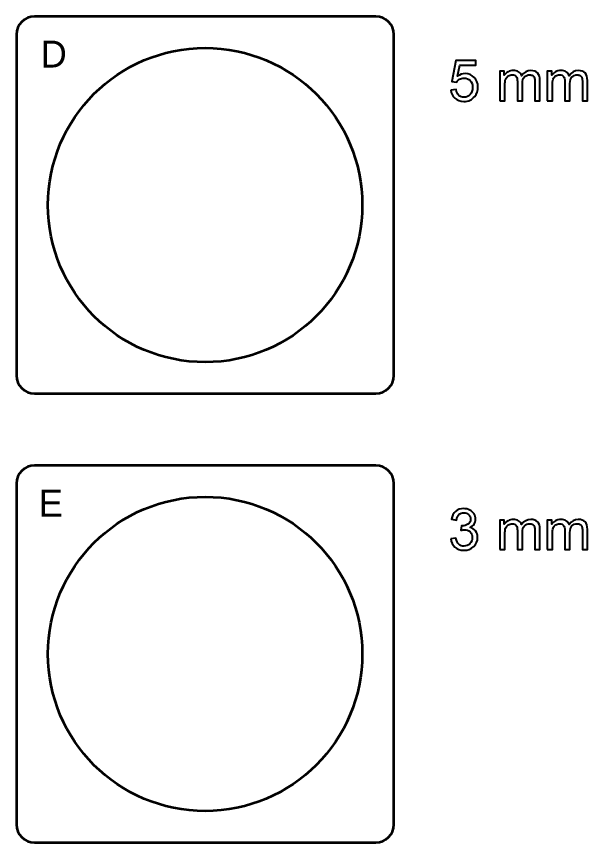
# Model space of a CAD drawing. Header units: millimetres. Extents: x -90 to 80, y -130 to 135.
# Drawn here: x -90 to -26.4, y -129.5 to -37.5 of the extents above; entities that cross this region are included whole.
import ezdxf

# ---------------------------------------------------------------- set-up
doc = ezdxf.new("R2010")
doc.units = ezdxf.units.MM
doc.header["$MEASUREMENT"] = 0
doc.layers.add('Layer 1', color=7, linetype='Continuous')

msp = doc.modelspace()

# ---------------------------------------------------------------- linework, layer by layer
at = {"layer": 'Layer 1', "color": 152, "lineweight": 35}
msp.add_ellipse((-69, -58.5), major_axis=(0, 17.5), ratio=1, dxfattribs=at)
at = {"layer": 'Layer 1', "color": 242, "lineweight": 35}
msp.add_ellipse((-69, -108.5), major_axis=(0, 17.5), ratio=1, dxfattribs=at)
at = {"layer": 'Layer 1', "color": 152, "lineweight": 35}
msp.add_open_spline([(-50, -79.5), (-50, -79.5), (-88, -79.5), (-88, -79.5), (-88, -79.5), (-89.1, -79.5), (-90, -78.6), (-90, -77.5), (-90, -77.5), (-90, -77.5), (-90, -39.5), (-90, -39.5), (-90, -39.5), (-90, -38.4), (-89.1, -37.5), (-88, -37.5), (-88, -37.5), (-88, -37.5), (-50, -37.5), (-50, -37.5), (-50, -37.5), (-48.9001, -37.5), (-48, -38.4), (-48, -39.5), (-48, -39.5), (-48, -39.5), (-48, -77.5), (-48, -77.5), (-48, -77.5), (-48, -78.6), (-48.9001, -79.5), (-50, -79.5)], degree=3, knots=[0, 0, 0, 0, 0.1111111, 0.1111111, 0.1111111, 0.1111111, 0.2222222, 0.2222222, 0.2222222, 0.2222222, 0.3333333, 0.3333333, 0.3333333, 0.3333333, 0.4444444, 0.4444444, 0.4444444, 0.4444444, 0.5555556, 0.5555556, 0.5555556, 0.5555556, 0.6666667, 0.6666667, 0.6666667, 0.6666667, 0.7777778, 0.7777778, 0.7777778, 0.7777778, 1, 1, 1, 1], dxfattribs=at)
at = {"layer": 'Layer 1', "color": 152}
for points, knots in [([(-41.6396, -45.6868), (-41.6396, -45.6868), (-41.0554, -45.6423), (-41.0554, -45.6423), (-41.0554, -45.6423), (-41.012, -45.927), (-40.9115, -46.1408), (-40.7548, -46.2848), (-40.7548, -46.2848), (-40.5982, -46.4276), (-40.4066, -46.4996), (-40.1812, -46.4996), (-40.1812, -46.4996), (-39.9092, -46.4996), (-39.6817, -46.398), (-39.4965, -46.1959), (-39.4965, -46.1959), (-39.3123, -45.9927), (-39.2202, -45.7238), (-39.2202, -45.3894), (-39.2202, -45.3894), (-39.2202, -45.0708), (-39.3081, -44.82), (-39.4848, -44.6359), (-39.4848, -44.6359), (-39.6616, -44.4517), (-39.8955, -44.3596), (-40.1865, -44.3596), (-40.1865, -44.3596), (-40.3675, -44.3596), (-40.5294, -44.4009), (-40.6733, -44.4835), (-40.6733, -44.4835), (-40.8162, -44.566), (-40.9284, -44.6729), (-41.0109, -44.8041), (-41.0109, -44.8041), (-41.0109, -44.8041), (-41.538, -44.7279), (-41.538, -44.7279), (-41.538, -44.7279), (-41.538, -44.7279), (-41.0998, -42.3911), (-41.0998, -42.3911), (-41.0998, -42.3911), (-41.0998, -42.3911), (-38.8456, -42.3911), (-38.8456, -42.3911), (-38.8456, -42.3911), (-38.8456, -42.3911), (-38.8456, -42.9245), (-38.8456, -42.9245), (-38.8456, -42.9245), (-38.8456, -42.9245), (-40.6543, -42.9245), (-40.6543, -42.9245), (-40.6543, -42.9245), (-40.6543, -42.9245), (-40.8966, -44.1512), (-40.8966, -44.1512), (-40.8966, -44.1512), (-40.6247, -43.9596), (-40.3389, -43.8643), (-40.0405, -43.8643), (-40.0405, -43.8643), (-39.6446, -43.8643), (-39.3102, -44.0019), (-39.0382, -44.2771), (-39.0382, -44.2771), (-38.7662, -44.5523), (-38.6297, -44.9057), (-38.6297, -45.3375), (-38.6297, -45.3375), (-38.6297, -45.7492), (-38.7493, -46.1048), (-38.9885, -46.4043), (-38.9885, -46.4043), (-39.2795, -46.7726), (-39.6774, -46.9568), (-40.1812, -46.9568), (-40.1812, -46.9568), (-40.594, -46.9568), (-40.9305, -46.8404), (-41.1919, -46.6086), (-41.1919, -46.6086), (-41.4533, -46.3768), (-41.6026, -46.0699), (-41.6396, -45.6868)], [0, 0, 0, 0, 0.0434783, 0.0434783, 0.0434783, 0.0434783, 0.0869565, 0.0869565, 0.0869565, 0.0869565, 0.1304348, 0.1304348, 0.1304348, 0.1304348, 0.173913, 0.173913, 0.173913, 0.173913, 0.2173913, 0.2173913, 0.2173913, 0.2173913, 0.2608696, 0.2608696, 0.2608696, 0.2608696, 0.3043478, 0.3043478, 0.3043478, 0.3043478, 0.3478261, 0.3478261, 0.3478261, 0.3478261, 0.3913043, 0.3913043, 0.3913043, 0.3913043, 0.4347826, 0.4347826, 0.4347826, 0.4347826, 0.4782609, 0.4782609, 0.4782609, 0.4782609, 0.5217391, 0.5217391, 0.5217391, 0.5217391, 0.5652174, 0.5652174, 0.5652174, 0.5652174, 0.6086957, 0.6086957, 0.6086957, 0.6086957, 0.6521739, 0.6521739, 0.6521739, 0.6521739, 0.6956522, 0.6956522, 0.6956522, 0.6956522, 0.7391304, 0.7391304, 0.7391304, 0.7391304, 0.7826087, 0.7826087, 0.7826087, 0.7826087, 0.826087, 0.826087, 0.826087, 0.826087, 0.8695652, 0.8695652, 0.8695652, 0.8695652, 0.9130435, 0.9130435, 0.9130435, 0.9130435, 1, 1, 1, 1]), ([(-36.1913, -46.8806), (-36.1913, -46.8806), (-36.1913, -43.5849), (-36.1913, -43.5849), (-36.1913, -43.5849), (-36.1913, -43.5849), (-35.6896, -43.5849), (-35.6896, -43.5849), (-35.6896, -43.5849), (-35.6896, -43.5849), (-35.6896, -44.0506), (-35.6896, -44.0506), (-35.6896, -44.0506), (-35.587, -43.8897), (-35.4494, -43.7596), (-35.278, -43.6622), (-35.278, -43.6622), (-35.1065, -43.5638), (-34.9118, -43.5151), (-34.6927, -43.5151), (-34.6927, -43.5151), (-34.4493, -43.5151), (-34.2493, -43.5659), (-34.0937, -43.6664), (-34.0937, -43.6664), (-33.9381, -43.768), (-33.828, -43.9088), (-33.7645, -44.0908), (-33.7645, -44.0908), (-33.5021, -43.7067), (-33.1623, -43.5151), (-32.7432, -43.5151), (-32.7432, -43.5151), (-32.4152, -43.5151), (-32.1622, -43.6051), (-31.9865, -43.786), (-31.9865, -43.786), (-31.8098, -43.967), (-31.7209, -44.2453), (-31.7209, -44.6211), (-31.7209, -44.6211), (-31.7209, -44.6211), (-31.7209, -46.8806), (-31.7209, -46.8806), (-31.7209, -46.8806), (-31.7209, -46.8806), (-32.2797, -46.8806), (-32.2797, -46.8806), (-32.2797, -46.8806), (-32.2797, -46.8806), (-32.2797, -44.8063), (-32.2797, -44.8063), (-32.2797, -44.8063), (-32.2797, -44.584), (-32.2987, -44.4231), (-32.3347, -44.3247), (-32.3347, -44.3247), (-32.3707, -44.2263), (-32.4363, -44.148), (-32.5326, -44.0877), (-32.5326, -44.0877), (-32.6279, -44.0273), (-32.7401, -43.9977), (-32.8681, -43.9977), (-32.8681, -43.9977), (-33.101, -43.9977), (-33.2936, -44.075), (-33.447, -44.2284), (-33.447, -44.2284), (-33.6005, -44.3829), (-33.6767, -44.6295), (-33.6767, -44.9682), (-33.6767, -44.9682), (-33.6767, -44.9682), (-33.6767, -46.8806), (-33.6767, -46.8806), (-33.6767, -46.8806), (-33.6767, -46.8806), (-34.2355, -46.8806), (-34.2355, -46.8806), (-34.2355, -46.8806), (-34.2355, -46.8806), (-34.2355, -44.7417), (-34.2355, -44.7417), (-34.2355, -44.7417), (-34.2355, -44.4941), (-34.281, -44.3078), (-34.372, -44.184), (-34.372, -44.184), (-34.463, -44.0601), (-34.6123, -43.9977), (-34.8186, -43.9977), (-34.8186, -43.9977), (-34.9753, -43.9977), (-35.1203, -44.039), (-35.2536, -44.1215), (-35.2536, -44.1215), (-35.387, -44.2041), (-35.4833, -44.3247), (-35.5436, -44.4845), (-35.5436, -44.4845), (-35.6029, -44.6433), (-35.6325, -44.8729), (-35.6325, -45.1724), (-35.6325, -45.1724), (-35.6325, -45.1724), (-35.6325, -46.8806), (-35.6325, -46.8806), (-35.6325, -46.8806), (-35.6325, -46.8806), (-36.1913, -46.8806), (-36.1913, -46.8806)], [0, 0, 0, 0, 0.0344828, 0.0344828, 0.0344828, 0.0344828, 0.0689655, 0.0689655, 0.0689655, 0.0689655, 0.1034483, 0.1034483, 0.1034483, 0.1034483, 0.137931, 0.137931, 0.137931, 0.137931, 0.1724138, 0.1724138, 0.1724138, 0.1724138, 0.2068966, 0.2068966, 0.2068966, 0.2068966, 0.2413793, 0.2413793, 0.2413793, 0.2413793, 0.2758621, 0.2758621, 0.2758621, 0.2758621, 0.3103448, 0.3103448, 0.3103448, 0.3103448, 0.3448276, 0.3448276, 0.3448276, 0.3448276, 0.3793103, 0.3793103, 0.3793103, 0.3793103, 0.4137931, 0.4137931, 0.4137931, 0.4137931, 0.4482759, 0.4482759, 0.4482759, 0.4482759, 0.4827586, 0.4827586, 0.4827586, 0.4827586, 0.5172414, 0.5172414, 0.5172414, 0.5172414, 0.5517241, 0.5517241, 0.5517241, 0.5517241, 0.5862069, 0.5862069, 0.5862069, 0.5862069, 0.6206897, 0.6206897, 0.6206897, 0.6206897, 0.6551724, 0.6551724, 0.6551724, 0.6551724, 0.6896552, 0.6896552, 0.6896552, 0.6896552, 0.7241379, 0.7241379, 0.7241379, 0.7241379, 0.7586207, 0.7586207, 0.7586207, 0.7586207, 0.7931034, 0.7931034, 0.7931034, 0.7931034, 0.8275862, 0.8275862, 0.8275862, 0.8275862, 0.862069, 0.862069, 0.862069, 0.862069, 0.8965517, 0.8965517, 0.8965517, 0.8965517, 0.9310345, 0.9310345, 0.9310345, 0.9310345, 1, 1, 1, 1]), ([(-30.9017, -46.8806), (-30.9017, -46.8806), (-30.9017, -43.5849), (-30.9017, -43.5849), (-30.9017, -43.5849), (-30.9017, -43.5849), (-30.4, -43.5849), (-30.4, -43.5849), (-30.4, -43.5849), (-30.4, -43.5849), (-30.4, -44.0506), (-30.4, -44.0506), (-30.4, -44.0506), (-30.2974, -43.8897), (-30.1598, -43.7596), (-29.9884, -43.6622), (-29.9884, -43.6622), (-29.8169, -43.5638), (-29.6222, -43.5151), (-29.4031, -43.5151), (-29.4031, -43.5151), (-29.1597, -43.5151), (-28.9597, -43.5659), (-28.8041, -43.6664), (-28.8041, -43.6664), (-28.6485, -43.768), (-28.5384, -43.9088), (-28.4749, -44.0908), (-28.4749, -44.0908), (-28.2125, -43.7067), (-27.8727, -43.5151), (-27.4536, -43.5151), (-27.4536, -43.5151), (-27.1256, -43.5151), (-26.8726, -43.6051), (-26.6969, -43.786), (-26.6969, -43.786), (-26.5202, -43.967), (-26.4313, -44.2453), (-26.4313, -44.6211), (-26.4313, -44.6211), (-26.4313, -44.6211), (-26.4313, -46.8806), (-26.4313, -46.8806), (-26.4313, -46.8806), (-26.4313, -46.8806), (-26.9901, -46.8806), (-26.9901, -46.8806), (-26.9901, -46.8806), (-26.9901, -46.8806), (-26.9901, -44.8063), (-26.9901, -44.8063), (-26.9901, -44.8063), (-26.9901, -44.584), (-27.0091, -44.4231), (-27.0451, -44.3247), (-27.0451, -44.3247), (-27.0811, -44.2263), (-27.1467, -44.148), (-27.243, -44.0877), (-27.243, -44.0877), (-27.3383, -44.0273), (-27.4505, -43.9977), (-27.5785, -43.9977), (-27.5785, -43.9977), (-27.8114, -43.9977), (-28.004, -44.075), (-28.1574, -44.2284), (-28.1574, -44.2284), (-28.3109, -44.3829), (-28.3871, -44.6295), (-28.3871, -44.9682), (-28.3871, -44.9682), (-28.3871, -44.9682), (-28.3871, -46.8806), (-28.3871, -46.8806), (-28.3871, -46.8806), (-28.3871, -46.8806), (-28.9459, -46.8806), (-28.9459, -46.8806), (-28.9459, -46.8806), (-28.9459, -46.8806), (-28.9459, -44.7417), (-28.9459, -44.7417), (-28.9459, -44.7417), (-28.9459, -44.4941), (-28.9914, -44.3078), (-29.0824, -44.184), (-29.0824, -44.184), (-29.1734, -44.0601), (-29.3227, -43.9977), (-29.529, -43.9977), (-29.529, -43.9977), (-29.6857, -43.9977), (-29.8307, -44.039), (-29.964, -44.1215), (-29.964, -44.1215), (-30.0974, -44.2041), (-30.1937, -44.3247), (-30.254, -44.4845), (-30.254, -44.4845), (-30.3133, -44.6433), (-30.3429, -44.8729), (-30.3429, -45.1724), (-30.3429, -45.1724), (-30.3429, -45.1724), (-30.3429, -46.8806), (-30.3429, -46.8806), (-30.3429, -46.8806), (-30.3429, -46.8806), (-30.9017, -46.8806), (-30.9017, -46.8806)], [0, 0, 0, 0, 0.0344828, 0.0344828, 0.0344828, 0.0344828, 0.0689655, 0.0689655, 0.0689655, 0.0689655, 0.1034483, 0.1034483, 0.1034483, 0.1034483, 0.137931, 0.137931, 0.137931, 0.137931, 0.1724138, 0.1724138, 0.1724138, 0.1724138, 0.2068966, 0.2068966, 0.2068966, 0.2068966, 0.2413793, 0.2413793, 0.2413793, 0.2413793, 0.2758621, 0.2758621, 0.2758621, 0.2758621, 0.3103448, 0.3103448, 0.3103448, 0.3103448, 0.3448276, 0.3448276, 0.3448276, 0.3448276, 0.3793103, 0.3793103, 0.3793103, 0.3793103, 0.4137931, 0.4137931, 0.4137931, 0.4137931, 0.4482759, 0.4482759, 0.4482759, 0.4482759, 0.4827586, 0.4827586, 0.4827586, 0.4827586, 0.5172414, 0.5172414, 0.5172414, 0.5172414, 0.5517241, 0.5517241, 0.5517241, 0.5517241, 0.5862069, 0.5862069, 0.5862069, 0.5862069, 0.6206897, 0.6206897, 0.6206897, 0.6206897, 0.6551724, 0.6551724, 0.6551724, 0.6551724, 0.6896552, 0.6896552, 0.6896552, 0.6896552, 0.7241379, 0.7241379, 0.7241379, 0.7241379, 0.7586207, 0.7586207, 0.7586207, 0.7586207, 0.7931034, 0.7931034, 0.7931034, 0.7931034, 0.8275862, 0.8275862, 0.8275862, 0.8275862, 0.862069, 0.862069, 0.862069, 0.862069, 0.8965517, 0.8965517, 0.8965517, 0.8965517, 0.9310345, 0.9310345, 0.9310345, 0.9310345, 1, 1, 1, 1])]:
    msp.add_open_spline(points, degree=3, knots=knots, dxfattribs=at)
at = {"layer": 'Layer 1', "color": 242, "lineweight": 35}
msp.add_open_spline([(-50, -129.5), (-50, -129.5), (-88, -129.5), (-88, -129.5), (-88, -129.5), (-89.1, -129.5), (-90, -128.6), (-90, -127.5), (-90, -127.5), (-90, -127.5), (-90, -89.5), (-90, -89.5), (-90, -89.5), (-90, -88.4), (-89.1, -87.5), (-88, -87.5), (-88, -87.5), (-88, -87.5), (-50, -87.5), (-50, -87.5), (-50, -87.5), (-48.9001, -87.5), (-48, -88.4), (-48, -89.5), (-48, -89.5), (-48, -89.5), (-48, -127.5), (-48, -127.5), (-48, -127.5), (-48, -128.6), (-48.9001, -129.5), (-50, -129.5)], degree=3, knots=[0, 0, 0, 0, 0.1111111, 0.1111111, 0.1111111, 0.1111111, 0.2222222, 0.2222222, 0.2222222, 0.2222222, 0.3333333, 0.3333333, 0.3333333, 0.3333333, 0.4444444, 0.4444444, 0.4444444, 0.4444444, 0.5555556, 0.5555556, 0.5555556, 0.5555556, 0.6666667, 0.6666667, 0.6666667, 0.6666667, 0.7777778, 0.7777778, 0.7777778, 0.7777778, 1, 1, 1, 1], dxfattribs=at)
at = {"layer": 'Layer 1', "color": 242}
for points, knots in [([(-41.6396, -95.6741), (-41.6396, -95.6741), (-41.0808, -95.5979), (-41.0808, -95.5979), (-41.0808, -95.5979), (-41.0162, -95.9154), (-40.9083, -96.144), (-40.7548, -96.2837), (-40.7548, -96.2837), (-40.6014, -96.4234), (-40.413, -96.4932), (-40.1897, -96.4932), (-40.1897, -96.4932), (-39.9251, -96.4932), (-39.7018, -96.4022), (-39.5219, -96.2202), (-39.5219, -96.2202), (-39.342, -96.0382), (-39.252, -95.8127), (-39.252, -95.5439), (-39.252, -95.5439), (-39.252, -95.2878), (-39.3356, -95.0761), (-39.5039, -94.9089), (-39.5039, -94.9089), (-39.6711, -94.7428), (-39.8838, -94.6592), (-40.1431, -94.6592), (-40.1431, -94.6592), (-40.2489, -94.6592), (-40.3802, -94.6803), (-40.5379, -94.7216), (-40.5379, -94.7216), (-40.5379, -94.7216), (-40.4754, -94.2326), (-40.4754, -94.2326), (-40.4754, -94.2326), (-40.4384, -94.2369), (-40.4077, -94.239), (-40.3855, -94.239), (-40.3855, -94.239), (-40.1463, -94.239), (-39.9325, -94.1766), (-39.7409, -94.0527), (-39.7409, -94.0527), (-39.5504, -93.9289), (-39.4552, -93.7384), (-39.4552, -93.4812), (-39.4552, -93.4812), (-39.4552, -93.277), (-39.525, -93.1076), (-39.6637, -92.9732), (-39.6637, -92.9732), (-39.8023, -92.8388), (-39.9812, -92.7721), (-40.2003, -92.7721), (-40.2003, -92.7721), (-40.4183, -92.7721), (-40.5993, -92.8409), (-40.7442, -92.9785), (-40.7442, -92.9785), (-40.8892, -93.1161), (-40.9824, -93.3225), (-41.0236, -93.5976), (-41.0236, -93.5976), (-41.0236, -93.5976), (-41.5824, -93.496), (-41.5824, -93.496), (-41.5824, -93.496), (-41.5137, -93.1214), (-41.3591, -92.8304), (-41.1168, -92.624), (-41.1168, -92.624), (-40.8755, -92.4176), (-40.5739, -92.3149), (-40.214, -92.3149), (-40.214, -92.3149), (-39.9664, -92.3149), (-39.7378, -92.3679), (-39.5293, -92.4748), (-39.5293, -92.4748), (-39.3197, -92.5806), (-39.1599, -92.7256), (-39.0499, -92.9087), (-39.0499, -92.9087), (-38.9387, -93.0928), (-38.8837, -93.2876), (-38.8837, -93.4939), (-38.8837, -93.4939), (-38.8837, -93.6897), (-38.9366, -93.8675), (-39.0414, -94.0284), (-39.0414, -94.0284), (-39.1472, -94.1893), (-39.3039, -94.3173), (-39.5102, -94.4126), (-39.5102, -94.4126), (-39.2414, -94.4739), (-39.0329, -94.6031), (-38.8837, -94.7989), (-38.8837, -94.7989), (-38.7355, -94.9936), (-38.6614, -95.2391), (-38.6614, -95.5323), (-38.6614, -95.5323), (-38.6614, -95.9292), (-38.8064, -96.2668), (-39.0954, -96.543), (-39.0954, -96.543), (-39.3853, -96.8192), (-39.7515, -96.9568), (-40.1939, -96.9568), (-40.1939, -96.9568), (-40.5929, -96.9568), (-40.9242, -96.8372), (-41.1877, -96.5991), (-41.1877, -96.5991), (-41.4523, -96.361), (-41.6026, -96.053), (-41.6396, -95.6741)], [0, 0, 0, 0, 0.0322581, 0.0322581, 0.0322581, 0.0322581, 0.0645161, 0.0645161, 0.0645161, 0.0645161, 0.0967742, 0.0967742, 0.0967742, 0.0967742, 0.1290323, 0.1290323, 0.1290323, 0.1290323, 0.1612903, 0.1612903, 0.1612903, 0.1612903, 0.1935484, 0.1935484, 0.1935484, 0.1935484, 0.2258065, 0.2258065, 0.2258065, 0.2258065, 0.2580645, 0.2580645, 0.2580645, 0.2580645, 0.2903226, 0.2903226, 0.2903226, 0.2903226, 0.3225806, 0.3225806, 0.3225806, 0.3225806, 0.3548387, 0.3548387, 0.3548387, 0.3548387, 0.3870968, 0.3870968, 0.3870968, 0.3870968, 0.4193548, 0.4193548, 0.4193548, 0.4193548, 0.4516129, 0.4516129, 0.4516129, 0.4516129, 0.483871, 0.483871, 0.483871, 0.483871, 0.516129, 0.516129, 0.516129, 0.516129, 0.5483871, 0.5483871, 0.5483871, 0.5483871, 0.5806452, 0.5806452, 0.5806452, 0.5806452, 0.6129032, 0.6129032, 0.6129032, 0.6129032, 0.6451613, 0.6451613, 0.6451613, 0.6451613, 0.6774194, 0.6774194, 0.6774194, 0.6774194, 0.7096774, 0.7096774, 0.7096774, 0.7096774, 0.7419355, 0.7419355, 0.7419355, 0.7419355, 0.7741935, 0.7741935, 0.7741935, 0.7741935, 0.8064516, 0.8064516, 0.8064516, 0.8064516, 0.8387097, 0.8387097, 0.8387097, 0.8387097, 0.8709677, 0.8709677, 0.8709677, 0.8709677, 0.9032258, 0.9032258, 0.9032258, 0.9032258, 0.9354839, 0.9354839, 0.9354839, 0.9354839, 1, 1, 1, 1]), ([(-36.1913, -96.8806), (-36.1913, -96.8806), (-36.1913, -93.5849), (-36.1913, -93.5849), (-36.1913, -93.5849), (-36.1913, -93.5849), (-35.6896, -93.5849), (-35.6896, -93.5849), (-35.6896, -93.5849), (-35.6896, -93.5849), (-35.6896, -94.0506), (-35.6896, -94.0506), (-35.6896, -94.0506), (-35.587, -93.8897), (-35.4494, -93.7596), (-35.278, -93.6622), (-35.278, -93.6622), (-35.1065, -93.5638), (-34.9118, -93.5151), (-34.6927, -93.5151), (-34.6927, -93.5151), (-34.4493, -93.5151), (-34.2493, -93.5659), (-34.0937, -93.6664), (-34.0937, -93.6664), (-33.9381, -93.768), (-33.828, -93.9088), (-33.7645, -94.0908), (-33.7645, -94.0908), (-33.5021, -93.7067), (-33.1623, -93.5151), (-32.7432, -93.5151), (-32.7432, -93.5151), (-32.4152, -93.5151), (-32.1622, -93.6051), (-31.9865, -93.786), (-31.9865, -93.786), (-31.8098, -93.967), (-31.7209, -94.2453), (-31.7209, -94.6211), (-31.7209, -94.6211), (-31.7209, -94.6211), (-31.7209, -96.8806), (-31.7209, -96.8806), (-31.7209, -96.8806), (-31.7209, -96.8806), (-32.2797, -96.8806), (-32.2797, -96.8806), (-32.2797, -96.8806), (-32.2797, -96.8806), (-32.2797, -94.8063), (-32.2797, -94.8063), (-32.2797, -94.8063), (-32.2797, -94.584), (-32.2987, -94.4231), (-32.3347, -94.3247), (-32.3347, -94.3247), (-32.3707, -94.2263), (-32.4363, -94.148), (-32.5326, -94.0877), (-32.5326, -94.0877), (-32.6279, -94.0273), (-32.7401, -93.9977), (-32.8681, -93.9977), (-32.8681, -93.9977), (-33.101, -93.9977), (-33.2936, -94.075), (-33.447, -94.2284), (-33.447, -94.2284), (-33.6005, -94.3829), (-33.6767, -94.6295), (-33.6767, -94.9682), (-33.6767, -94.9682), (-33.6767, -94.9682), (-33.6767, -96.8806), (-33.6767, -96.8806), (-33.6767, -96.8806), (-33.6767, -96.8806), (-34.2355, -96.8806), (-34.2355, -96.8806), (-34.2355, -96.8806), (-34.2355, -96.8806), (-34.2355, -94.7417), (-34.2355, -94.7417), (-34.2355, -94.7417), (-34.2355, -94.4941), (-34.281, -94.3078), (-34.372, -94.184), (-34.372, -94.184), (-34.463, -94.0601), (-34.6123, -93.9977), (-34.8186, -93.9977), (-34.8186, -93.9977), (-34.9753, -93.9977), (-35.1203, -94.039), (-35.2536, -94.1215), (-35.2536, -94.1215), (-35.387, -94.2041), (-35.4833, -94.3247), (-35.5436, -94.4845), (-35.5436, -94.4845), (-35.6029, -94.6433), (-35.6325, -94.8729), (-35.6325, -95.1724), (-35.6325, -95.1724), (-35.6325, -95.1724), (-35.6325, -96.8806), (-35.6325, -96.8806), (-35.6325, -96.8806), (-35.6325, -96.8806), (-36.1913, -96.8806), (-36.1913, -96.8806)], [0, 0, 0, 0, 0.0344828, 0.0344828, 0.0344828, 0.0344828, 0.0689655, 0.0689655, 0.0689655, 0.0689655, 0.1034483, 0.1034483, 0.1034483, 0.1034483, 0.137931, 0.137931, 0.137931, 0.137931, 0.1724138, 0.1724138, 0.1724138, 0.1724138, 0.2068966, 0.2068966, 0.2068966, 0.2068966, 0.2413793, 0.2413793, 0.2413793, 0.2413793, 0.2758621, 0.2758621, 0.2758621, 0.2758621, 0.3103448, 0.3103448, 0.3103448, 0.3103448, 0.3448276, 0.3448276, 0.3448276, 0.3448276, 0.3793103, 0.3793103, 0.3793103, 0.3793103, 0.4137931, 0.4137931, 0.4137931, 0.4137931, 0.4482759, 0.4482759, 0.4482759, 0.4482759, 0.4827586, 0.4827586, 0.4827586, 0.4827586, 0.5172414, 0.5172414, 0.5172414, 0.5172414, 0.5517241, 0.5517241, 0.5517241, 0.5517241, 0.5862069, 0.5862069, 0.5862069, 0.5862069, 0.6206897, 0.6206897, 0.6206897, 0.6206897, 0.6551724, 0.6551724, 0.6551724, 0.6551724, 0.6896552, 0.6896552, 0.6896552, 0.6896552, 0.7241379, 0.7241379, 0.7241379, 0.7241379, 0.7586207, 0.7586207, 0.7586207, 0.7586207, 0.7931034, 0.7931034, 0.7931034, 0.7931034, 0.8275862, 0.8275862, 0.8275862, 0.8275862, 0.862069, 0.862069, 0.862069, 0.862069, 0.8965517, 0.8965517, 0.8965517, 0.8965517, 0.9310345, 0.9310345, 0.9310345, 0.9310345, 1, 1, 1, 1]), ([(-30.9017, -96.8806), (-30.9017, -96.8806), (-30.9017, -93.5849), (-30.9017, -93.5849), (-30.9017, -93.5849), (-30.9017, -93.5849), (-30.4, -93.5849), (-30.4, -93.5849), (-30.4, -93.5849), (-30.4, -93.5849), (-30.4, -94.0506), (-30.4, -94.0506), (-30.4, -94.0506), (-30.2974, -93.8897), (-30.1598, -93.7596), (-29.9884, -93.6622), (-29.9884, -93.6622), (-29.8169, -93.5638), (-29.6222, -93.5151), (-29.4031, -93.5151), (-29.4031, -93.5151), (-29.1597, -93.5151), (-28.9597, -93.5659), (-28.8041, -93.6664), (-28.8041, -93.6664), (-28.6485, -93.768), (-28.5384, -93.9088), (-28.4749, -94.0908), (-28.4749, -94.0908), (-28.2125, -93.7067), (-27.8727, -93.5151), (-27.4536, -93.5151), (-27.4536, -93.5151), (-27.1256, -93.5151), (-26.8726, -93.6051), (-26.6969, -93.786), (-26.6969, -93.786), (-26.5202, -93.967), (-26.4313, -94.2453), (-26.4313, -94.6211), (-26.4313, -94.6211), (-26.4313, -94.6211), (-26.4313, -96.8806), (-26.4313, -96.8806), (-26.4313, -96.8806), (-26.4313, -96.8806), (-26.9901, -96.8806), (-26.9901, -96.8806), (-26.9901, -96.8806), (-26.9901, -96.8806), (-26.9901, -94.8063), (-26.9901, -94.8063), (-26.9901, -94.8063), (-26.9901, -94.584), (-27.0091, -94.4231), (-27.0451, -94.3247), (-27.0451, -94.3247), (-27.0811, -94.2263), (-27.1467, -94.148), (-27.243, -94.0877), (-27.243, -94.0877), (-27.3383, -94.0273), (-27.4505, -93.9977), (-27.5785, -93.9977), (-27.5785, -93.9977), (-27.8114, -93.9977), (-28.004, -94.075), (-28.1574, -94.2284), (-28.1574, -94.2284), (-28.3109, -94.3829), (-28.3871, -94.6295), (-28.3871, -94.9682), (-28.3871, -94.9682), (-28.3871, -94.9682), (-28.3871, -96.8806), (-28.3871, -96.8806), (-28.3871, -96.8806), (-28.3871, -96.8806), (-28.9459, -96.8806), (-28.9459, -96.8806), (-28.9459, -96.8806), (-28.9459, -96.8806), (-28.9459, -94.7417), (-28.9459, -94.7417), (-28.9459, -94.7417), (-28.9459, -94.4941), (-28.9914, -94.3078), (-29.0824, -94.184), (-29.0824, -94.184), (-29.1734, -94.0601), (-29.3227, -93.9977), (-29.529, -93.9977), (-29.529, -93.9977), (-29.6857, -93.9977), (-29.8307, -94.039), (-29.964, -94.1215), (-29.964, -94.1215), (-30.0974, -94.2041), (-30.1937, -94.3247), (-30.254, -94.4845), (-30.254, -94.4845), (-30.3133, -94.6433), (-30.3429, -94.8729), (-30.3429, -95.1724), (-30.3429, -95.1724), (-30.3429, -95.1724), (-30.3429, -96.8806), (-30.3429, -96.8806), (-30.3429, -96.8806), (-30.3429, -96.8806), (-30.9017, -96.8806), (-30.9017, -96.8806)], [0, 0, 0, 0, 0.0344828, 0.0344828, 0.0344828, 0.0344828, 0.0689655, 0.0689655, 0.0689655, 0.0689655, 0.1034483, 0.1034483, 0.1034483, 0.1034483, 0.137931, 0.137931, 0.137931, 0.137931, 0.1724138, 0.1724138, 0.1724138, 0.1724138, 0.2068966, 0.2068966, 0.2068966, 0.2068966, 0.2413793, 0.2413793, 0.2413793, 0.2413793, 0.2758621, 0.2758621, 0.2758621, 0.2758621, 0.3103448, 0.3103448, 0.3103448, 0.3103448, 0.3448276, 0.3448276, 0.3448276, 0.3448276, 0.3793103, 0.3793103, 0.3793103, 0.3793103, 0.4137931, 0.4137931, 0.4137931, 0.4137931, 0.4482759, 0.4482759, 0.4482759, 0.4482759, 0.4827586, 0.4827586, 0.4827586, 0.4827586, 0.5172414, 0.5172414, 0.5172414, 0.5172414, 0.5517241, 0.5517241, 0.5517241, 0.5517241, 0.5862069, 0.5862069, 0.5862069, 0.5862069, 0.6206897, 0.6206897, 0.6206897, 0.6206897, 0.6551724, 0.6551724, 0.6551724, 0.6551724, 0.6896552, 0.6896552, 0.6896552, 0.6896552, 0.7241379, 0.7241379, 0.7241379, 0.7241379, 0.7586207, 0.7586207, 0.7586207, 0.7586207, 0.7931034, 0.7931034, 0.7931034, 0.7931034, 0.8275862, 0.8275862, 0.8275862, 0.8275862, 0.862069, 0.862069, 0.862069, 0.862069, 0.8965517, 0.8965517, 0.8965517, 0.8965517, 0.9310345, 0.9310345, 0.9310345, 0.9310345, 1, 1, 1, 1])]:
    msp.add_open_spline(points, degree=3, knots=knots, dxfattribs=at)

# ---------------------------------------------------------------- texts
at = {"char_height": 3, "width": 18.899735, "attachment_point": 1}
for s, insert in [('{D}', (-87.3004, -40.18)), ('{E}', (-87.5149, -90.2134))]:
    msp.add_mtext(s, dxfattribs=dict(at, insert=insert))

doc.saveas('drawing.dxf')
